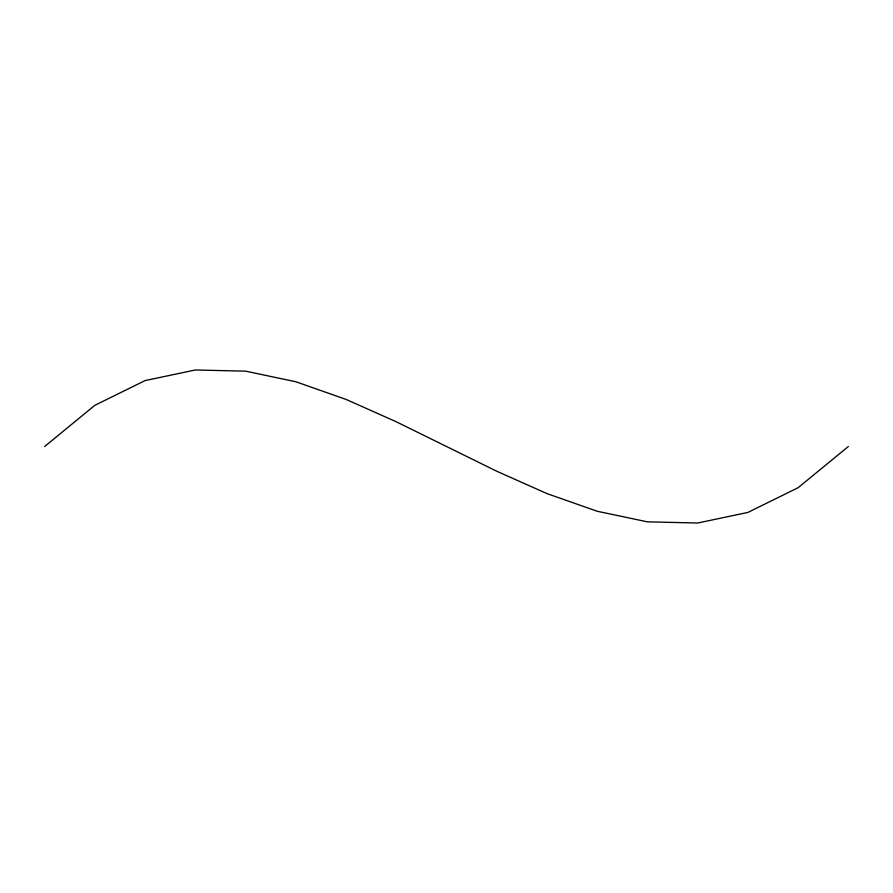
<?xml version="1.0" encoding="UTF-8"?>
<svg xmlns="http://www.w3.org/2000/svg" width="893" height="893" viewBox="0 0 893 893"><rect width="100%" height="100%" fill="white"/><g stroke="black" fill="none" stroke-linecap="round" stroke-linejoin="round"><path stroke-width="1.34" d="M44.65 446.5L94.881 405.299L145.112 380.574L195.344 369.981L245.575 371.153L295.806 381.746L346.037 399.405L396.269 421.775L496.731 471.225L546.962 493.595L597.194 511.254L647.425 521.847L697.656 523.019L747.887 512.426L798.119 487.701L848.35 446.5"/></g></svg>
